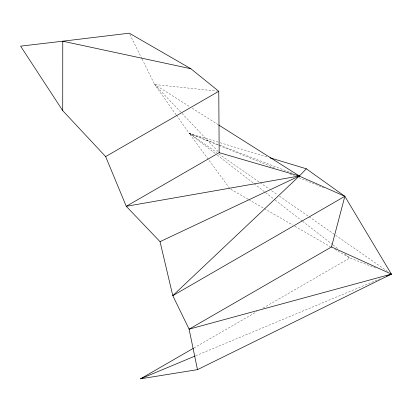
<?xml version="1.0" encoding="UTF-8"?>
<svg xmlns="http://www.w3.org/2000/svg" width="412" height="412" viewBox="0 0 412 412"><rect width="100%" height="100%" fill="white"/><g stroke="black" fill="none" stroke-linecap="round" stroke-linejoin="round"><path stroke-width="0.31" stroke-dasharray="2.06 1.54" d="M193.97 347.965L256.872 311.647M262.995 308.114L349.834 257.979L377.15 268.578M195.685 355.798L380.132 278.811M142.109 59.137L154.644 84.511L216.872 91.083M176.403 115.2L189.304 133.406L219.493 142.537M220.111 142.722L267.553 157.065M208.276 159.264L189.304 133.406L291.588 172.988M215.213 153.511L189.304 133.406L274.521 167.875M290.017 174.142L294.781 176.068M298.952 177.757L324.579 188.119M248.225 199.315L229.906 188.737L208.657 159.779M248.781 199.635L263.773 208.292M264.329 208.611L292.644 224.962M294.868 226.245L330.403 246.757M334.843 249.322L349.834 257.979L343.737 253.246M176.032 114.68L154.644 84.511L190.009 106.868M192.188 108.243L218.298 124.754M189.304 133.406L216.743 152.507M218.854 153.98L259.483 182.264M260.013 182.634L269.51 189.247M271.621 190.715L277.425 194.758M279.537 196.225L387.707 271.534M217.248 155.087L274.649 199.635M275.159 200.031L302.084 220.92M302.588 221.316L332.561 244.573M333.071 244.97L338.659 249.306M154.644 84.511L181.604 112.986M182.047 113.455L218.283 151.734M129.852 34.335L141.821 58.561"/><path stroke-width="0.62" d="M62.727 110.648L62.763 41.2L129.286 33.181L190.869 68.737L218.777 91.284L219.169 152.667L126.263 206.304L105.642 156.601L62.727 110.648L20.6 46.144L62.763 41.2L190.869 68.737M193.413 348.289L140.528 378.819L197.487 369.641L189.103 329.162L331.506 246.948L344.839 196.313L306.368 168.802L270.014 157.811M306.368 168.802L299.364 175.996L172.777 295.656L189.103 329.162L391.4 274.109L344.839 196.313L296.975 175.074M105.642 156.601L218.777 91.284M344.839 196.313L172.777 295.656L160.041 241.664L126.263 206.304L299.364 175.996L218.844 125.099M197.487 369.641L391.4 274.109L331.506 246.948M160.041 241.664L299.364 175.996L219.169 152.667M140.528 378.819L195.092 356.045M386.657 276.086L391.4 274.109"/></g></svg>
